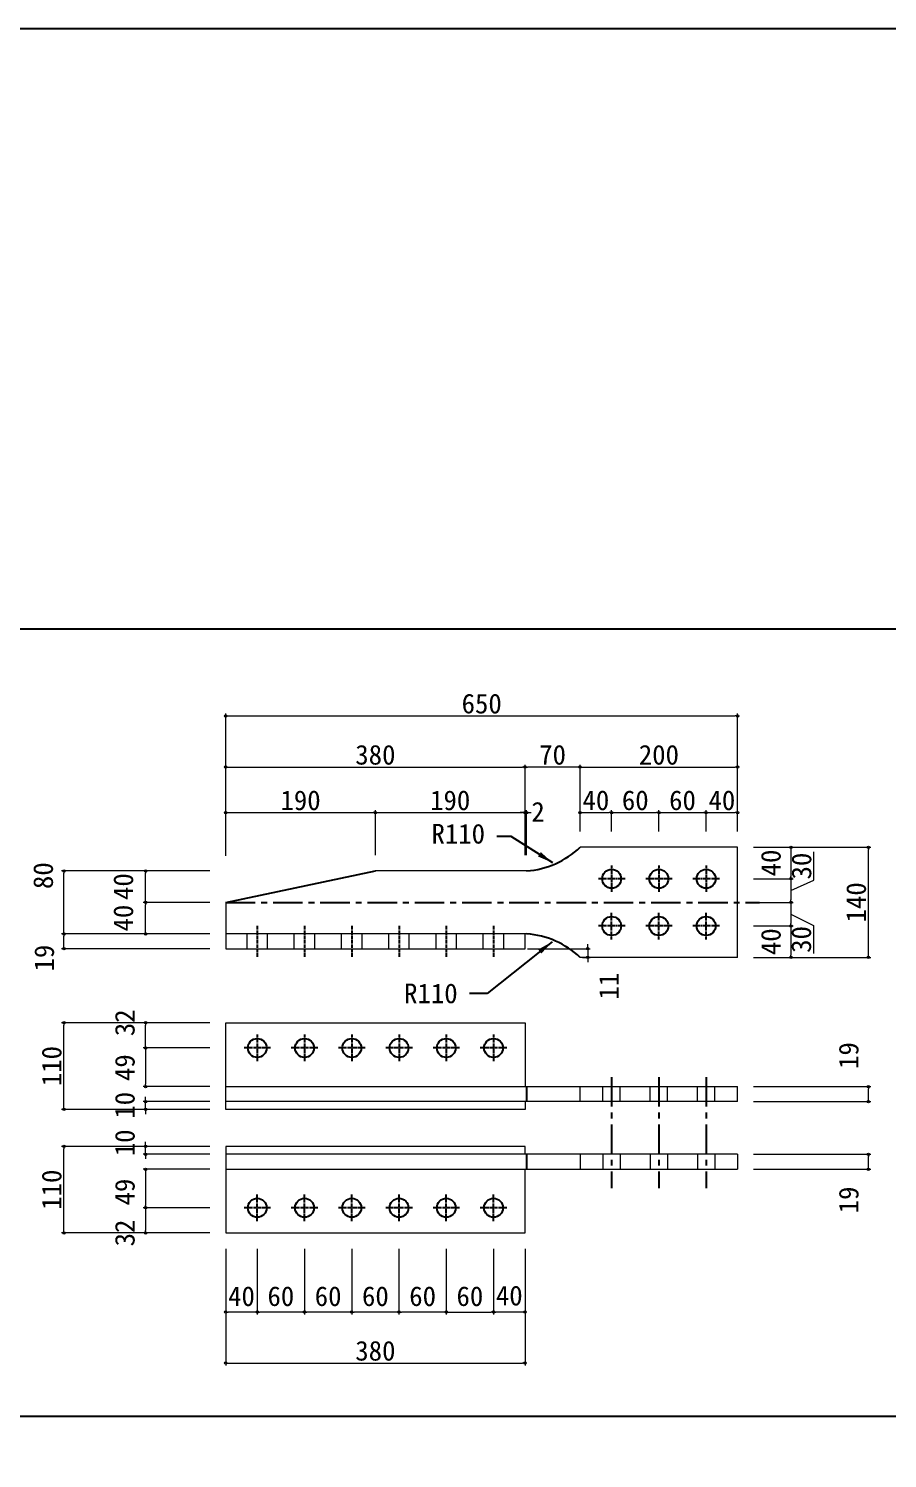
# Model space of a CAD drawing. Header units: millimetres. Extents: x 1755271 to 1764314, y -179109 to -173084.
# Drawn here: x 1759242 to 1760332, y -174976 to -173159 of the extents above; entities that cross this region are included whole.
import ezdxf

# ---------------------------------------------------------------- set-up
doc = ezdxf.new("R2010")
doc.units = ezdxf.units.MM
doc.header["$LTSCALE"] = 3
doc.linetypes.add('CENTER', pattern=[2, 1.25, -0.25, 0.25, -0.25])
doc.layers.get('DEFPOINTS').update_dxf_attribs({"color": 250})
doc.layers.add('01', color=7, linetype='Continuous')
doc.styles.get("Standard").update_dxf_attribs({"font": 'msgothic.ttc'})
doc.dimstyles.new('コピー ～ 一般寸法-小さめ', dxfattribs={"dimtxt": 25, "dimasz": 3, "dimexe": 3, "dimexo": 3, "dimgap": 3, "dimtad": 1, "dimtxsty": 'Standard', "dimblk": 'ORIGIN', "dimcen": 0, "dimclrd": 256, "dimclre": 256, "dimclrt": 256, "dimadec": 0, "dimazin": 0, "dimtfac": 1, "dimtmove": 1, "dimatfit": 2, "dimfxl": 1, "dimtolj": 2, "dimlwd": 5, "dimlwe": 5, "dimarcsym": 0})
doc.dimstyles.new('コピー(2) - Standard', dxfattribs={"dimtxt": 25, "dimasz": 20, "dimexe": 0.18, "dimexo": 0.0625, "dimgap": 15, "dimtad": 1, "dimdec": 0, "dimzin": 0, "dimdsep": 46, "dimtxsty": 'Standard', "dimblk": 'DOTSMALL', "dimcen": 0.09, "dimadec": 0, "dimazin": 0, "dimtfac": 1, "dimtdec": 0, "dimtofl": 0, "dimtmove": 0, "dimatfit": 3, "dimfxl": 1, "dimtolj": 1, "dimtzin": 0, "dimarcsym": 0})
doc.dimstyles.new('一般寸法-小さめ', dxfattribs={"dimtxt": 25, "dimasz": 3, "dimexe": 3, "dimexo": 3, "dimgap": 3, "dimtad": 1, "dimtxsty": 'Standard', "dimblk": 'ORIGIN', "dimcen": 0, "dimclrd": 256, "dimclre": 256, "dimclrt": 256, "dimadec": 0, "dimazin": 0, "dimtfac": 1, "dimtmove": 2, "dimatfit": 2, "dimfxl": 1, "dimtolj": 2, "dimlwd": 5, "dimlwe": 5, "dimarcsym": 0})

# ---------------------------------------------------------------- blocks, each defined once
blk = doc.blocks.new('_Origin')
at = {"color": 0, "linetype": 'ByBlock', "lineweight": -2}
blk.add_line((0, 0), (-1, 0), dxfattribs=at)
blk.add_circle((0, 0), 0.5, dxfattribs=at)
blk = doc.blocks.new('*D86')
at = {"layer": '01', "lineweight": 5}
for p, q in [((1759491.9, -174209.2), (1759491.9, -174094.4)), ((1759494.9, -174097.4), (1759868.9, -174097.4)), ((1759871.9, -174209.2), (1759871.9, -174094.4))]:
    blk.add_line(p, q, dxfattribs=at)
at = {"layer": 'DEFPOINTS', "color": 0}
for p in [(1759871.9, -174097.4), (1759491.9, -174229.2), (1759871.9, -174229.2)]:
    blk.add_point(p, dxfattribs=at)
at = {"layer": '01', "lineweight": 5, "xscale": 3, "yscale": 3, "zscale": 3, "rotation": 180}
blk.add_blockref('_Origin', (1759491.9, -174097.4), dxfattribs=at)
at = {"layer": '01', "lineweight": 5, "xscale": 3, "yscale": 3, "zscale": 3}
blk.add_blockref('_Origin', (1759871.9, -174097.4), dxfattribs=at)
at = {"layer": '01', "insert": (1759681.9, -174081.9), "char_height": 25, "attachment_point": 5}
blk.add_mtext('\\A2;380', dxfattribs=at)
blk = doc.blocks.new('*D87')
at = {"layer": '01', "lineweight": 5}
for p, q in [((1759771.9, -174709.2), (1759771.9, -174792.7)), ((1759831.9, -174709.2), (1759831.9, -174792.7)), ((1759774.9, -174789.7), (1759828.9, -174789.7))]:
    blk.add_line(p, q, dxfattribs=at)
at = {"layer": 'DEFPOINTS', "color": 0}
for p in [(1759771.9, -174689.2), (1759831.9, -174689.2), (1759831.9, -174789.7)]:
    blk.add_point(p, dxfattribs=at)
at = {"layer": '01', "lineweight": 5, "xscale": 3, "yscale": 3, "zscale": 3, "rotation": 180}
blk.add_blockref('_Origin', (1759771.9, -174789.7), dxfattribs=at)
at = {"layer": '01', "lineweight": 5, "xscale": 3, "yscale": 3, "zscale": 3}
blk.add_blockref('_Origin', (1759831.9, -174789.7), dxfattribs=at)
at = {"layer": '01', "insert": (1759801.9, -174769.7), "char_height": 25, "attachment_point": 5}
blk.add_mtext('\\A2;60', dxfattribs=at)
blk = doc.blocks.new('*D88')
at = {"layer": '01', "lineweight": 5}
for p, q in [((1759871.9, -174209.2), (1759871.9, -174094.4)), ((1759938.9, -174097.4), (1759874.9, -174097.4)), ((1759941.9, -174177.7), (1759941.9, -174094.4))]:
    blk.add_line(p, q, dxfattribs=at)
at = {"layer": 'DEFPOINTS', "color": 0}
for p in [(1759871.9, -174097.4), (1759941.9, -174197.7), (1759871.9, -174229.2)]:
    blk.add_point(p, dxfattribs=at)
at = {"layer": '01', "lineweight": 5, "xscale": 3, "yscale": 3, "zscale": 3, "rotation": 180}
blk.add_blockref('_Origin', (1759871.9, -174097.4), dxfattribs=at)
at = {"layer": '01', "lineweight": 5, "xscale": 3, "yscale": 3, "zscale": 3}
blk.add_blockref('_Origin', (1759941.9, -174097.4), dxfattribs=at)
at = {"layer": '01', "insert": (1759906.9, -174081.9), "char_height": 25, "attachment_point": 5}
blk.add_mtext('\\A2;70', dxfattribs=at)
blk = doc.blocks.new('*D147')
at = {"layer": '01', "lineweight": 5}
for p, q in [((1760161.9, -174503.2), (1760311, -174503.2)), ((1760308, -174519.2), (1760308, -174506.2)), ((1760161.9, -174522.2), (1760311, -174522.2))]:
    blk.add_line(p, q, dxfattribs=at)
at = {"layer": 'DEFPOINTS', "color": 0}
for p in [(1760141.9, -174503.2), (1760308, -174503.2), (1760141.9, -174522.2)]:
    blk.add_point(p, dxfattribs=at)
at = {"layer": '01', "lineweight": 5, "xscale": 3, "yscale": 3, "zscale": 3}
for p, rotation in [((1760308, -174503.2), 90), ((1760308, -174522.2), 270)]:
    blk.add_blockref('_Origin', p, dxfattribs=dict(at, rotation=rotation))
at = {"layer": '01', "insert": (1760283, -174463.8), "char_height": 25, "attachment_point": 5, "rotation": 90}
blk.add_mtext('\\A2;19', dxfattribs=at)
blk = doc.blocks.new('*D89')
at = {"layer": '01', "lineweight": 5}
for p, q in [((1759531.9, -174709.2), (1759531.9, -174792.7)), ((1759591.9, -174709.2), (1759591.9, -174792.7)), ((1759588.9, -174789.7), (1759534.9, -174789.7))]:
    blk.add_line(p, q, dxfattribs=at)
at = {"layer": 'DEFPOINTS', "color": 0}
for p in [(1759531.9, -174689.2), (1759591.9, -174689.2), (1759531.9, -174789.7)]:
    blk.add_point(p, dxfattribs=at)
at = {"layer": '01', "lineweight": 5, "xscale": 3, "yscale": 3, "zscale": 3, "rotation": 180}
blk.add_blockref('_Origin', (1759531.9, -174789.7), dxfattribs=at)
at = {"layer": '01', "lineweight": 5, "xscale": 3, "yscale": 3, "zscale": 3}
blk.add_blockref('_Origin', (1759591.9, -174789.7), dxfattribs=at)
at = {"layer": '01', "insert": (1759561.9, -174769.7), "char_height": 25, "attachment_point": 5}
blk.add_mtext('\\A2;60', dxfattribs=at)
blk = doc.blocks.new('*D148')
at = {"layer": '01', "lineweight": 5}
for p, q in [((1759491.9, -174709.2), (1759491.9, -174857.5)), ((1759871.9, -174709.2), (1759871.9, -174857.5)), ((1759494.9, -174854.5), (1759868.9, -174854.5))]:
    blk.add_line(p, q, dxfattribs=at)
at = {"layer": 'DEFPOINTS', "color": 0}
for p in [(1759491.9, -174689.2), (1759871.9, -174689.2), (1759871.9, -174854.5)]:
    blk.add_point(p, dxfattribs=at)
at = {"layer": '01', "lineweight": 5, "xscale": 3, "yscale": 3, "zscale": 3, "rotation": 180}
blk.add_blockref('_Origin', (1759491.9, -174854.5), dxfattribs=at)
at = {"layer": '01', "lineweight": 5, "xscale": 3, "yscale": 3, "zscale": 3}
blk.add_blockref('_Origin', (1759871.9, -174854.5), dxfattribs=at)
at = {"layer": '01', "insert": (1759681.9, -174839), "char_height": 25, "attachment_point": 5}
blk.add_mtext('\\A2;380', dxfattribs=at)
blk = doc.blocks.new('*D90')
at = {"layer": '01', "lineweight": 5}
for p, q in [((1759711.9, -174709.2), (1759711.9, -174792.7)), ((1759771.9, -174709.2), (1759771.9, -174792.7)), ((1759768.9, -174789.7), (1759714.9, -174789.7))]:
    blk.add_line(p, q, dxfattribs=at)
at = {"layer": 'DEFPOINTS', "color": 0}
for p in [(1759711.9, -174689.2), (1759771.9, -174689.2), (1759711.9, -174789.7)]:
    blk.add_point(p, dxfattribs=at)
at = {"layer": '01', "lineweight": 5, "xscale": 3, "yscale": 3, "zscale": 3, "rotation": 180}
blk.add_blockref('_Origin', (1759711.9, -174789.7), dxfattribs=at)
at = {"layer": '01', "lineweight": 5, "xscale": 3, "yscale": 3, "zscale": 3}
blk.add_blockref('_Origin', (1759771.9, -174789.7), dxfattribs=at)
at = {"layer": '01', "insert": (1759741.9, -174769.7), "char_height": 25, "attachment_point": 5}
blk.add_mtext('\\A2;60', dxfattribs=at)
blk = doc.blocks.new('*D91')
at = {"layer": '01', "lineweight": 5}
for p, q in [((1759651.9, -174709.2), (1759651.9, -174792.7)), ((1759711.9, -174709.2), (1759711.9, -174792.7)), ((1759708.9, -174789.7), (1759654.9, -174789.7))]:
    blk.add_line(p, q, dxfattribs=at)
at = {"layer": 'DEFPOINTS', "color": 0}
for p in [(1759651.9, -174689.2), (1759711.9, -174689.2), (1759651.9, -174789.7)]:
    blk.add_point(p, dxfattribs=at)
at = {"layer": '01', "lineweight": 5, "xscale": 3, "yscale": 3, "zscale": 3, "rotation": 180}
blk.add_blockref('_Origin', (1759651.9, -174789.7), dxfattribs=at)
at = {"layer": '01', "lineweight": 5, "xscale": 3, "yscale": 3, "zscale": 3}
blk.add_blockref('_Origin', (1759711.9, -174789.7), dxfattribs=at)
at = {"layer": '01', "insert": (1759681.9, -174769.7), "char_height": 25, "attachment_point": 5}
blk.add_mtext('\\A2;60', dxfattribs=at)
blk = doc.blocks.new('*D149')
at = {"layer": '01', "lineweight": 5}
for p, q in [((1759471.9, -174422.2), (1759283.5, -174422.2)), ((1759286.5, -174529.2), (1759286.5, -174425.2)), ((1759471.9, -174532.2), (1759283.5, -174532.2))]:
    blk.add_line(p, q, dxfattribs=at)
at = {"layer": 'DEFPOINTS', "color": 0}
for p in [(1759286.5, -174422.2), (1759491.9, -174422.2), (1759491.9, -174532.2)]:
    blk.add_point(p, dxfattribs=at)
at = {"layer": '01', "lineweight": 5, "xscale": 3, "yscale": 3, "zscale": 3}
for p, rotation in [((1759286.5, -174422.2), 90), ((1759286.5, -174532.2), 270)]:
    blk.add_blockref('_Origin', p, dxfattribs=dict(at, rotation=rotation))
at = {"layer": '01', "insert": (1759271, -174477.2), "char_height": 25, "attachment_point": 5, "rotation": 90}
blk.add_mtext('\\A2;110', dxfattribs=at)
blk = doc.blocks.new('*D92')
at = {"layer": '01', "lineweight": 5}
for p, q in [((1760161.9, -174589.2), (1760311, -174589.2)), ((1760308, -174605.2), (1760308, -174592.2)), ((1760161.9, -174608.2), (1760311, -174608.2))]:
    blk.add_line(p, q, dxfattribs=at)
at = {"layer": 'DEFPOINTS', "color": 0}
for p in [(1760141.9, -174589.2), (1760308, -174589.2), (1760141.9, -174608.2)]:
    blk.add_point(p, dxfattribs=at)
at = {"layer": '01', "lineweight": 5, "xscale": 3, "yscale": 3, "zscale": 3}
for p, rotation in [((1760308, -174589.2), 90), ((1760308, -174608.2), 270)]:
    blk.add_blockref('_Origin', p, dxfattribs=dict(at, rotation=rotation))
at = {"layer": '01', "insert": (1760283, -174647.2), "char_height": 25, "attachment_point": 5, "rotation": 90}
blk.add_mtext('\\A2;19', dxfattribs=at)
blk = doc.blocks.new('*D93')
at = {"layer": '01', "lineweight": 5}
for p, q in [((1760161.9, -174199.2), (1760311, -174199.2)), ((1760308, -174336.2), (1760308, -174202.2)), ((1760161.9, -174339.2), (1760311, -174339.2))]:
    blk.add_line(p, q, dxfattribs=at)
at = {"layer": 'DEFPOINTS', "color": 0}
for p in [(1760141.9, -174199.2), (1760308, -174199.2), (1760141.9, -174339.2)]:
    blk.add_point(p, dxfattribs=at)
at = {"layer": '01', "lineweight": 5, "xscale": 3, "yscale": 3, "zscale": 3}
for p, rotation in [((1760308, -174199.2), 90), ((1760308, -174339.2), 270)]:
    blk.add_blockref('_Origin', p, dxfattribs=dict(at, rotation=rotation))
at = {"layer": '01', "insert": (1760292.5, -174269.2), "char_height": 25, "attachment_point": 5, "rotation": 90}
blk.add_mtext('\\A2;140', dxfattribs=at)
blk = doc.blocks.new('*D94')
at = {"layer": '01', "lineweight": 5}
for p, q in [((1759471.9, -174522.2), (1759387.1, -174522.2)), ((1759390.1, -174519.2), (1759390.1, -174516.2)), ((1759390.1, -174532.2), (1759390.1, -174522.2)), ((1759471.9, -174532.2), (1759387.1, -174532.2)), ((1759390.1, -174535.2), (1759390.1, -174538.2))]:
    blk.add_line(p, q, dxfattribs=at)
at = {"layer": 'DEFPOINTS', "color": 0}
for p in [(1759390.1, -174522.2), (1759491.9, -174522.2), (1759491.9, -174532.2)]:
    blk.add_point(p, dxfattribs=at)
at = {"layer": '01', "lineweight": 5, "xscale": 3, "yscale": 3, "zscale": 3}
for p, rotation in [((1759390.1, -174522.2), 270), ((1759390.1, -174532.2), 90)]:
    blk.add_blockref('_Origin', p, dxfattribs=dict(at, rotation=rotation))
at = {"layer": '01', "insert": (1759363.9, -174527), "char_height": 25, "attachment_point": 5, "rotation": 90}
blk.add_mtext('\\A2;10', dxfattribs=at)
blk = doc.blocks.new('*D95')
at = {"layer": '01', "lineweight": 5}
for p, q in [((1759471.9, -174229.2), (1759283.5, -174229.2)), ((1759286.5, -174306.2), (1759286.5, -174232.2)), ((1759471.9, -174309.2), (1759283.5, -174309.2))]:
    blk.add_line(p, q, dxfattribs=at)
at = {"layer": 'DEFPOINTS', "color": 0}
for p in [(1759286.5, -174229.2), (1759491.9, -174229.2), (1759491.9, -174309.2)]:
    blk.add_point(p, dxfattribs=at)
at = {"layer": '01', "lineweight": 5, "xscale": 3, "yscale": 3, "zscale": 3}
for p, rotation in [((1759286.5, -174229.2), 90), ((1759286.5, -174309.2), 270)]:
    blk.add_blockref('_Origin', p, dxfattribs=dict(at, rotation=rotation))
at = {"layer": '01', "insert": (1759260.2, -174235.3), "char_height": 25, "attachment_point": 5, "rotation": 90}
blk.add_mtext('\\A2;80', dxfattribs=at)
blk = doc.blocks.new('*D96')
at = {"layer": '01', "lineweight": 5}
for p, q in [((1759471.9, -174422.2), (1759387.1, -174422.2)), ((1759390.1, -174451.2), (1759390.1, -174425.2)), ((1759471.9, -174454.2), (1759387.1, -174454.2))]:
    blk.add_line(p, q, dxfattribs=at)
at = {"layer": 'DEFPOINTS', "color": 0}
for p in [(1759390.1, -174422.2), (1759491.9, -174422.2), (1759491.9, -174454.2)]:
    blk.add_point(p, dxfattribs=at)
at = {"layer": '01', "lineweight": 5, "xscale": 3, "yscale": 3, "zscale": 3}
for p, rotation in [((1759390.1, -174422.2), 90), ((1759390.1, -174454.2), 270)]:
    blk.add_blockref('_Origin', p, dxfattribs=dict(at, rotation=rotation))
at = {"layer": '01', "insert": (1759363.9, -174422.2), "char_height": 25, "attachment_point": 5, "rotation": 90}
blk.add_mtext('\\A2;32', dxfattribs=at)
blk = doc.blocks.new('*D150')
at = {"layer": '01', "lineweight": 5}
for p, q in [((1759471.9, -174309.2), (1759283.5, -174309.2)), ((1759286.5, -174325.2), (1759286.5, -174312.2)), ((1759471.9, -174328.2), (1759283.5, -174328.2))]:
    blk.add_line(p, q, dxfattribs=at)
at = {"layer": 'DEFPOINTS', "color": 0}
for p in [(1759286.5, -174309.2), (1759491.9, -174309.2), (1759491.9, -174328.2)]:
    blk.add_point(p, dxfattribs=at)
at = {"layer": '01', "lineweight": 5, "xscale": 3, "yscale": 3, "zscale": 3}
for p, rotation in [((1759286.5, -174309.2), 90), ((1759286.5, -174328.2), 270)]:
    blk.add_blockref('_Origin', p, dxfattribs=dict(at, rotation=rotation))
at = {"layer": '01', "insert": (1759261.5, -174340), "char_height": 25, "attachment_point": 5, "rotation": 90}
blk.add_mtext('\\A2;19', dxfattribs=at)
blk = doc.blocks.new('*D151')
at = {"layer": '01', "lineweight": 5}
for p, q in [((1759941.9, -174177.7), (1759941.9, -174094.4)), ((1759944.9, -174097.4), (1760138.9, -174097.4)), ((1760141.9, -174179.2), (1760141.9, -174094.4))]:
    blk.add_line(p, q, dxfattribs=at)
at = {"layer": 'DEFPOINTS', "color": 0}
for p in [(1760141.9, -174097.4), (1759941.9, -174197.7), (1760141.9, -174199.2)]:
    blk.add_point(p, dxfattribs=at)
at = {"layer": '01', "lineweight": 5, "xscale": 3, "yscale": 3, "zscale": 3, "rotation": 180}
blk.add_blockref('_Origin', (1759941.9, -174097.4), dxfattribs=at)
at = {"layer": '01', "lineweight": 5, "xscale": 3, "yscale": 3, "zscale": 3}
blk.add_blockref('_Origin', (1760141.9, -174097.4), dxfattribs=at)
at = {"layer": '01', "insert": (1760041.9, -174081.9), "char_height": 25, "attachment_point": 5}
blk.add_mtext('\\A2;200', dxfattribs=at)
blk = doc.blocks.new('*D97')
at = {"layer": '01', "lineweight": 5}
for p, q in [((1760161.9, -174199.2), (1760212.6, -174199.2)), ((1760209.6, -174202.2), (1760209.6, -174236.2)), ((1760161.9, -174239.2), (1760212.6, -174239.2))]:
    blk.add_line(p, q, dxfattribs=at)
at = {"layer": 'DEFPOINTS', "color": 0}
for p in [(1760141.9, -174199.2), (1760141.9, -174239.2), (1760209.6, -174239.2)]:
    blk.add_point(p, dxfattribs=at)
at = {"layer": '01', "lineweight": 5, "xscale": 3, "yscale": 3, "zscale": 3}
for p, rotation in [((1760209.6, -174199.2), 90), ((1760209.6, -174239.2), 270)]:
    blk.add_blockref('_Origin', p, dxfattribs=dict(at, rotation=rotation))
at = {"layer": '01', "insert": (1760184.2, -174219.2), "char_height": 25, "attachment_point": 5, "rotation": 90}
blk.add_mtext('\\A2;40', dxfattribs=at)
blk = doc.blocks.new('*D98')
at = {"layer": '01', "lineweight": 5}
for p, q in [((1760161.9, -174299.2), (1760212.6, -174299.2)), ((1760209.6, -174302.2), (1760209.6, -174336.2)), ((1760161.9, -174339.2), (1760212.6, -174339.2))]:
    blk.add_line(p, q, dxfattribs=at)
at = {"layer": 'DEFPOINTS', "color": 0}
for p in [(1760141.9, -174299.2), (1760141.9, -174339.2), (1760209.6, -174339.2)]:
    blk.add_point(p, dxfattribs=at)
at = {"layer": '01', "lineweight": 5, "xscale": 3, "yscale": 3, "zscale": 3}
for p, rotation in [((1760209.6, -174299.2), 90), ((1760209.6, -174339.2), 270)]:
    blk.add_blockref('_Origin', p, dxfattribs=dict(at, rotation=rotation))
at = {"layer": '01', "insert": (1760184.2, -174319.2), "char_height": 25, "attachment_point": 5, "rotation": 90}
blk.add_mtext('\\A2;40', dxfattribs=at)
blk = doc.blocks.new('*D152')
at = {"layer": '01', "lineweight": 5}
for p, q in [((1759471.9, -174579.2), (1759283.5, -174579.2)), ((1759286.5, -174686.2), (1759286.5, -174582.2)), ((1759471.9, -174689.2), (1759283.5, -174689.2))]:
    blk.add_line(p, q, dxfattribs=at)
at = {"layer": 'DEFPOINTS', "color": 0}
for p in [(1759286.5, -174579.2), (1759491.9, -174579.2), (1759491.9, -174689.2)]:
    blk.add_point(p, dxfattribs=at)
at = {"layer": '01', "lineweight": 5, "xscale": 3, "yscale": 3, "zscale": 3}
for p, rotation in [((1759286.5, -174579.2), 90), ((1759286.5, -174689.2), 270)]:
    blk.add_blockref('_Origin', p, dxfattribs=dict(at, rotation=rotation))
at = {"layer": '01', "insert": (1759271, -174634.2), "char_height": 25, "attachment_point": 5, "rotation": 90}
blk.add_mtext('\\A2;110', dxfattribs=at)
blk = doc.blocks.new('*D99')
at = {"layer": '01', "lineweight": 5}
for p, q in [((1759471.9, -174579.2), (1759387.1, -174579.2)), ((1759390.1, -174576.2), (1759390.1, -174573.2)), ((1759390.1, -174589.2), (1759390.1, -174579.2)), ((1759471.9, -174589.2), (1759387.1, -174589.2)), ((1759390.1, -174592.2), (1759390.1, -174595.2))]:
    blk.add_line(p, q, dxfattribs=at)
at = {"layer": 'DEFPOINTS', "color": 0}
for p in [(1759390.1, -174579.2), (1759491.9, -174579.2), (1759491.9, -174589.2)]:
    blk.add_point(p, dxfattribs=at)
at = {"layer": '01', "lineweight": 5, "xscale": 3, "yscale": 3, "zscale": 3}
for p, rotation in [((1759390.1, -174579.2), 270), ((1759390.1, -174589.2), 90)]:
    blk.add_blockref('_Origin', p, dxfattribs=dict(at, rotation=rotation))
at = {"layer": '01', "insert": (1759363.9, -174574.7), "char_height": 25, "attachment_point": 5, "rotation": 90}
blk.add_mtext('\\A2;10', dxfattribs=at)
blk = doc.blocks.new('*D100')
at = {"layer": '01', "lineweight": 5}
for p, q in [((1759471.9, -174657.2), (1759387.1, -174657.2)), ((1759390.1, -174660.2), (1759390.1, -174686.2)), ((1759471.9, -174689.2), (1759387.1, -174689.2))]:
    blk.add_line(p, q, dxfattribs=at)
at = {"layer": 'DEFPOINTS', "color": 0}
for p in [(1759491.9, -174657.2), (1759390.1, -174689.2), (1759491.9, -174689.2)]:
    blk.add_point(p, dxfattribs=at)
at = {"layer": '01', "lineweight": 5, "xscale": 3, "yscale": 3, "zscale": 3}
for p, rotation in [((1759390.1, -174657.2), 90), ((1759390.1, -174689.2), 270)]:
    blk.add_blockref('_Origin', p, dxfattribs=dict(at, rotation=rotation))
at = {"layer": '01', "insert": (1759363.9, -174689.2), "char_height": 25, "attachment_point": 5, "rotation": 90}
blk.add_mtext('\\A2;32', dxfattribs=at)
blk = doc.blocks.new('*D101')
at = {"layer": '01', "lineweight": 5}
for p, q in [((1759591.9, -174709.2), (1759591.9, -174792.7)), ((1759651.9, -174709.2), (1759651.9, -174792.7)), ((1759648.9, -174789.7), (1759594.9, -174789.7))]:
    blk.add_line(p, q, dxfattribs=at)
at = {"layer": 'DEFPOINTS', "color": 0}
for p in [(1759591.9, -174689.2), (1759651.9, -174689.2), (1759591.9, -174789.7)]:
    blk.add_point(p, dxfattribs=at)
at = {"layer": '01', "lineweight": 5, "xscale": 3, "yscale": 3, "zscale": 3, "rotation": 180}
blk.add_blockref('_Origin', (1759591.9, -174789.7), dxfattribs=at)
at = {"layer": '01', "lineweight": 5, "xscale": 3, "yscale": 3, "zscale": 3}
blk.add_blockref('_Origin', (1759651.9, -174789.7), dxfattribs=at)
at = {"layer": '01', "insert": (1759621.9, -174769.7), "char_height": 25, "attachment_point": 5}
blk.add_mtext('\\A2;60', dxfattribs=at)
blk = doc.blocks.new('*D102')
at = {"layer": '01', "lineweight": 5}
for p, q in [((1759491.9, -174709.2), (1759491.9, -174792.7)), ((1759531.9, -174709.2), (1759531.9, -174792.7)), ((1759528.9, -174789.7), (1759494.9, -174789.7))]:
    blk.add_line(p, q, dxfattribs=at)
at = {"layer": 'DEFPOINTS', "color": 0}
for p in [(1759491.9, -174689.2), (1759531.9, -174689.2), (1759491.9, -174789.7)]:
    blk.add_point(p, dxfattribs=at)
at = {"layer": '01', "lineweight": 5, "xscale": 3, "yscale": 3, "zscale": 3, "rotation": 180}
blk.add_blockref('_Origin', (1759491.9, -174789.7), dxfattribs=at)
at = {"layer": '01', "lineweight": 5, "xscale": 3, "yscale": 3, "zscale": 3}
blk.add_blockref('_Origin', (1759531.9, -174789.7), dxfattribs=at)
at = {"layer": '01', "insert": (1759511.9, -174769.7), "char_height": 25, "attachment_point": 5}
blk.add_mtext('\\A2;40', dxfattribs=at)
blk = doc.blocks.new('*D103')
at = {"layer": '01', "lineweight": 5}
for p, q in [((1759831.9, -174709.2), (1759831.9, -174792.7)), ((1759871.9, -174709.2), (1759871.9, -174792.7)), ((1759868.9, -174789.7), (1759834.9, -174789.7))]:
    blk.add_line(p, q, dxfattribs=at)
at = {"layer": 'DEFPOINTS', "color": 0}
for p in [(1759831.9, -174689.2), (1759871.9, -174689.2), (1759831.9, -174789.7)]:
    blk.add_point(p, dxfattribs=at)
at = {"layer": '01', "lineweight": 5, "xscale": 3, "yscale": 3, "zscale": 3, "rotation": 180}
blk.add_blockref('_Origin', (1759831.9, -174789.7), dxfattribs=at)
at = {"layer": '01', "lineweight": 5, "xscale": 3, "yscale": 3, "zscale": 3}
blk.add_blockref('_Origin', (1759871.9, -174789.7), dxfattribs=at)
at = {"layer": '01', "insert": (1759851.9, -174768.9), "char_height": 25, "attachment_point": 5}
blk.add_mtext('\\A2;40', dxfattribs=at)
blk = doc.blocks.new('*D104')
at = {"layer": '01', "lineweight": 5}
for p, q in [((1759471.9, -174269.2), (1759387.1, -174269.2)), ((1759390.1, -174306.2), (1759390.1, -174272.2)), ((1759471.9, -174309.2), (1759387.1, -174309.2))]:
    blk.add_line(p, q, dxfattribs=at)
at = {"layer": 'DEFPOINTS', "color": 0}
for p in [(1759390.1, -174269.2), (1759491.9, -174269.2), (1759491.9, -174309.2)]:
    blk.add_point(p, dxfattribs=at)
at = {"layer": '01', "lineweight": 5, "xscale": 3, "yscale": 3, "zscale": 3}
for p, rotation in [((1759390.1, -174269.2), 90), ((1759390.1, -174309.2), 270)]:
    blk.add_blockref('_Origin', p, dxfattribs=dict(at, rotation=rotation))
at = {"layer": '01', "insert": (1759362, -174289.2), "char_height": 25, "attachment_point": 5, "rotation": 90}
blk.add_mtext('\\A2;40', dxfattribs=at)
blk = doc.blocks.new('*D105')
at = {"layer": '01', "lineweight": 5}
for p, q in [((1759471.9, -174229.2), (1759387.1, -174229.2)), ((1759390.1, -174266.2), (1759390.1, -174232.2)), ((1759471.9, -174269.2), (1759387.1, -174269.2))]:
    blk.add_line(p, q, dxfattribs=at)
at = {"layer": 'DEFPOINTS', "color": 0}
for p in [(1759390.1, -174229.2), (1759491.9, -174229.2), (1759491.9, -174269.2)]:
    blk.add_point(p, dxfattribs=at)
at = {"layer": '01', "lineweight": 5, "xscale": 3, "yscale": 3, "zscale": 3}
for p, rotation in [((1759390.1, -174229.2), 90), ((1759390.1, -174269.2), 270)]:
    blk.add_blockref('_Origin', p, dxfattribs=dict(at, rotation=rotation))
at = {"layer": '01', "insert": (1759362, -174249.2), "char_height": 25, "attachment_point": 5, "rotation": 90}
blk.add_mtext('\\A2;40', dxfattribs=at)
blk = doc.blocks.new('*D153')
at = {"layer": '01', "lineweight": 5}
for p, q in [((1759951.5, -174325.2), (1759951.5, -174322.2)), ((1759874.9, -174328.2), (1759954.5, -174328.2)), ((1759944.9, -174339.2), (1759954.5, -174339.2)), ((1759951.5, -174328.2), (1759951.5, -174339.2)), ((1759951.5, -174342.2), (1759951.5, -174345.2))]:
    blk.add_line(p, q, dxfattribs=at)
at = {"layer": 'DEFPOINTS', "color": 0}
for p in [(1759871.9, -174328.2), (1759941.9, -174339.2), (1759951.5, -174339.2)]:
    blk.add_point(p, dxfattribs=at)
at = {"layer": '01', "lineweight": 5, "xscale": 3, "yscale": 3, "zscale": 3}
for p, rotation in [((1759951.5, -174328.2), 270), ((1759951.5, -174339.2), 90)]:
    blk.add_blockref('_Origin', p, dxfattribs=dict(at, rotation=rotation))
at = {"layer": '01', "insert": (1759978.3, -174375.7), "char_height": 25, "attachment_point": 5, "rotation": 90}
blk.add_mtext('\\A2;11', dxfattribs=at)
blk = doc.blocks.new('*D106')
at = {"layer": '01', "lineweight": 5}
for p, q in [((1759471.9, -174608.2), (1759387.1, -174608.2)), ((1759390.1, -174611.2), (1759390.1, -174654.2)), ((1759471.9, -174657.2), (1759387.1, -174657.2))]:
    blk.add_line(p, q, dxfattribs=at)
at = {"layer": 'DEFPOINTS', "color": 0}
for p in [(1759491.9, -174608.2), (1759390.1, -174657.2), (1759491.9, -174657.2)]:
    blk.add_point(p, dxfattribs=at)
at = {"layer": '01', "lineweight": 5, "xscale": 3, "yscale": 3, "zscale": 3}
for p, rotation in [((1759390.1, -174608.2), 90), ((1759390.1, -174657.2), 270)]:
    blk.add_blockref('_Origin', p, dxfattribs=dict(at, rotation=rotation))
at = {"layer": '01', "insert": (1759363.9, -174637.2), "char_height": 25, "attachment_point": 5, "rotation": 90}
blk.add_mtext('\\A2;49', dxfattribs=at)
blk = doc.blocks.new('*D107')
at = {"layer": '01', "lineweight": 5}
for p, q in [((1759471.9, -174454.2), (1759387.1, -174454.2)), ((1759390.1, -174457.2), (1759390.1, -174500.2)), ((1759471.9, -174503.2), (1759387.1, -174503.2))]:
    blk.add_line(p, q, dxfattribs=at)
at = {"layer": 'DEFPOINTS', "color": 0}
for p in [(1759491.9, -174454.2), (1759390.1, -174503.2), (1759491.9, -174503.2)]:
    blk.add_point(p, dxfattribs=at)
at = {"layer": '01', "lineweight": 5, "xscale": 3, "yscale": 3, "zscale": 3}
for p, rotation in [((1759390.1, -174454.2), 90), ((1759390.1, -174503.2), 270)]:
    blk.add_blockref('_Origin', p, dxfattribs=dict(at, rotation=rotation))
at = {"layer": '01', "insert": (1759363.9, -174479.2), "char_height": 25, "attachment_point": 5, "rotation": 90}
blk.add_mtext('\\A2;49', dxfattribs=at)
blk = doc.blocks.new('*D108')
at = {"layer": '01', "lineweight": 5}
for p, q in [((1759491.9, -174210), (1759491.9, -174029.4)), ((1759494.9, -174032.4), (1760138.9, -174032.4)), ((1760141.9, -174177.7), (1760141.9, -174029.4))]:
    blk.add_line(p, q, dxfattribs=at)
at = {"layer": 'DEFPOINTS', "color": 0}
for p in [(1760141.9, -174032.4), (1760141.9, -174197.7), (1759491.9, -174230)]:
    blk.add_point(p, dxfattribs=at)
at = {"layer": '01', "lineweight": 5, "xscale": 3, "yscale": 3, "zscale": 3, "rotation": 180}
blk.add_blockref('_Origin', (1759491.9, -174032.4), dxfattribs=at)
at = {"layer": '01', "lineweight": 5, "xscale": 3, "yscale": 3, "zscale": 3}
blk.add_blockref('_Origin', (1760141.9, -174032.4), dxfattribs=at)
at = {"layer": '01', "insert": (1759816.9, -174016.9), "char_height": 25, "attachment_point": 5}
blk.add_mtext('\\A2;650', dxfattribs=at)
blk = doc.blocks.new('_DotSmall')
at = {"color": 0, "linetype": 'ByBlock', "const_width": 0.5}
blk.add_lwpolyline([(-0.0625, 0, 1), (0.0625, 0, 1)], format="xyb", close=True, dxfattribs=at)
blk = doc.blocks.new('*D109')
at = {"layer": '01', "lineweight": 5}
for p, q in [((1759491.9, -174209.2), (1759491.9, -174152.2)), ((1759494.9, -174155.2), (1759678.9, -174155.2)), ((1759681.9, -174209.2), (1759681.9, -174152.2))]:
    blk.add_line(p, q, dxfattribs=at)
at = {"layer": 'DEFPOINTS', "color": 0}
for p in [(1759681.9, -174155.2), (1759491.9, -174229.2), (1759681.9, -174229.2)]:
    blk.add_point(p, dxfattribs=at)
at = {"layer": '01', "lineweight": 5, "xscale": 3, "yscale": 3, "zscale": 3, "rotation": 180}
blk.add_blockref('_Origin', (1759491.9, -174155.2), dxfattribs=at)
at = {"layer": '01', "lineweight": 5, "xscale": 3, "yscale": 3, "zscale": 3}
blk.add_blockref('_Origin', (1759681.9, -174155.2), dxfattribs=at)
at = {"layer": '01', "insert": (1759586.9, -174139.7), "char_height": 25, "attachment_point": 5}
blk.add_mtext('\\A2;190', dxfattribs=at)
blk = doc.blocks.new('*D110')
at = {"layer": '01', "lineweight": 5}
for p, q in [((1759681.9, -174209.2), (1759681.9, -174152.2)), ((1759684.9, -174155.2), (1759868.9, -174155.2)), ((1759871.9, -174209.2), (1759871.9, -174152.2))]:
    blk.add_line(p, q, dxfattribs=at)
at = {"layer": 'DEFPOINTS', "color": 0}
for p in [(1759871.9, -174155.2), (1759681.9, -174229.2), (1759871.9, -174229.2)]:
    blk.add_point(p, dxfattribs=at)
at = {"layer": '01', "lineweight": 5, "xscale": 3, "yscale": 3, "zscale": 3, "rotation": 180}
blk.add_blockref('_Origin', (1759681.9, -174155.2), dxfattribs=at)
at = {"layer": '01', "lineweight": 5, "xscale": 3, "yscale": 3, "zscale": 3}
blk.add_blockref('_Origin', (1759871.9, -174155.2), dxfattribs=at)
at = {"layer": '01', "insert": (1759776.9, -174139.7), "char_height": 25, "attachment_point": 5}
blk.add_mtext('\\A2;190', dxfattribs=at)
blk = doc.blocks.new('*D111')
at = {"layer": '01', "lineweight": 5}
for p, q in [((1759941.9, -174179.2), (1759941.9, -174152.2)), ((1759944.9, -174155.2), (1759978.9, -174155.2)), ((1759981.9, -174179.2), (1759981.9, -174152.2))]:
    blk.add_line(p, q, dxfattribs=at)
at = {"layer": 'DEFPOINTS', "color": 0}
for p in [(1759981.9, -174155.2), (1759941.9, -174199.2), (1759981.9, -174199.2)]:
    blk.add_point(p, dxfattribs=at)
at = {"layer": '01', "lineweight": 5, "xscale": 3, "yscale": 3, "zscale": 3, "rotation": 180}
blk.add_blockref('_Origin', (1759941.9, -174155.2), dxfattribs=at)
at = {"layer": '01', "lineweight": 5, "xscale": 3, "yscale": 3, "zscale": 3}
blk.add_blockref('_Origin', (1759981.9, -174155.2), dxfattribs=at)
at = {"layer": '01', "insert": (1759961.9, -174139.7), "char_height": 25, "attachment_point": 5}
blk.add_mtext('\\A2;40', dxfattribs=at)
blk = doc.blocks.new('*D112')
at = {"layer": '01', "lineweight": 5}
for p, q in [((1760041.9, -174179.2), (1760041.9, -174152.2)), ((1760044.9, -174155.2), (1760098.9, -174155.2)), ((1760101.9, -174179.2), (1760101.9, -174152.2))]:
    blk.add_line(p, q, dxfattribs=at)
at = {"layer": 'DEFPOINTS', "color": 0}
for p in [(1760101.9, -174155.2), (1760041.9, -174199.2), (1760101.9, -174199.2)]:
    blk.add_point(p, dxfattribs=at)
at = {"layer": '01', "lineweight": 5, "xscale": 3, "yscale": 3, "zscale": 3, "rotation": 180}
blk.add_blockref('_Origin', (1760041.9, -174155.2), dxfattribs=at)
at = {"layer": '01', "lineweight": 5, "xscale": 3, "yscale": 3, "zscale": 3}
blk.add_blockref('_Origin', (1760101.9, -174155.2), dxfattribs=at)
at = {"layer": '01', "insert": (1760071.9, -174139.7), "char_height": 25, "attachment_point": 5}
blk.add_mtext('\\A2;60', dxfattribs=at)
blk = doc.blocks.new('*D113')
at = {"layer": '01', "lineweight": 5}
for p, q in [((1759981.9, -174179.2), (1759981.9, -174152.2)), ((1759984.9, -174155.2), (1760038.9, -174155.2)), ((1760041.9, -174179.2), (1760041.9, -174152.2))]:
    blk.add_line(p, q, dxfattribs=at)
at = {"layer": 'DEFPOINTS', "color": 0}
for p in [(1760041.9, -174155.2), (1759981.9, -174199.2), (1760041.9, -174199.2)]:
    blk.add_point(p, dxfattribs=at)
at = {"layer": '01', "lineweight": 5, "xscale": 3, "yscale": 3, "zscale": 3, "rotation": 180}
blk.add_blockref('_Origin', (1759981.9, -174155.2), dxfattribs=at)
at = {"layer": '01', "lineweight": 5, "xscale": 3, "yscale": 3, "zscale": 3}
blk.add_blockref('_Origin', (1760041.9, -174155.2), dxfattribs=at)
at = {"layer": '01', "insert": (1760011.9, -174139.7), "char_height": 25, "attachment_point": 5}
blk.add_mtext('\\A2;60', dxfattribs=at)
blk = doc.blocks.new('*D114')
at = {"layer": '01', "lineweight": 5}
for p, q in [((1760101.9, -174179.2), (1760101.9, -174152.2)), ((1760104.9, -174155.2), (1760138.9, -174155.2)), ((1760141.9, -174179.2), (1760141.9, -174152.2))]:
    blk.add_line(p, q, dxfattribs=at)
at = {"layer": 'DEFPOINTS', "color": 0}
for p in [(1760141.9, -174155.2), (1760101.9, -174199.2), (1760141.9, -174199.2)]:
    blk.add_point(p, dxfattribs=at)
at = {"layer": '01', "lineweight": 5, "xscale": 3, "yscale": 3, "zscale": 3, "rotation": 180}
blk.add_blockref('_Origin', (1760101.9, -174155.2), dxfattribs=at)
at = {"layer": '01', "lineweight": 5, "xscale": 3, "yscale": 3, "zscale": 3}
blk.add_blockref('_Origin', (1760141.9, -174155.2), dxfattribs=at)
at = {"layer": '01', "insert": (1760121.9, -174139.7), "char_height": 25, "attachment_point": 5}
blk.add_mtext('\\A2;40', dxfattribs=at)
blk = doc.blocks.new('*D115')
at = {"layer": '01', "lineweight": 5}
for p, q in [((1760238.6, -174241), (1760238.6, -174205.2)), ((1760161.9, -174239.2), (1760212.6, -174239.2)), ((1760209.6, -174254.2), (1760238.6, -174241)), ((1760209.6, -174242.2), (1760209.6, -174266.2)), ((1760161.9, -174269.2), (1760212.6, -174269.2))]:
    blk.add_line(p, q, dxfattribs=at)
at = {"layer": 'DEFPOINTS', "color": 0}
for p in [(1760141.9, -174239.2), (1760141.9, -174269.2), (1760209.6, -174269.2)]:
    blk.add_point(p, dxfattribs=at)
at = {"layer": '01', "lineweight": 5, "xscale": 3, "yscale": 3, "zscale": 3}
for p, rotation in [((1760209.6, -174239.2), 90), ((1760209.6, -174269.2), 270)]:
    blk.add_blockref('_Origin', p, dxfattribs=dict(at, rotation=rotation))
at = {"layer": '01', "insert": (1760223.1, -174223.1), "char_height": 25, "attachment_point": 5, "rotation": 90}
blk.add_mtext('\\A2;30', dxfattribs=at)
blk = doc.blocks.new('*D116')
at = {"layer": '01', "lineweight": 5}
for p, q in [((1760161.9, -174269.2), (1760212.6, -174269.2)), ((1760209.6, -174272.2), (1760209.6, -174296.2)), ((1760209.6, -174284.2), (1760238.3, -174298.4)), ((1760161.9, -174299.2), (1760212.6, -174299.2)), ((1760238.3, -174298.4), (1760238.3, -174334.2))]:
    blk.add_line(p, q, dxfattribs=at)
at = {"layer": 'DEFPOINTS', "color": 0}
for p in [(1760141.9, -174269.2), (1760141.9, -174299.2), (1760209.6, -174299.2)]:
    blk.add_point(p, dxfattribs=at)
at = {"layer": '01', "lineweight": 5, "xscale": 3, "yscale": 3, "zscale": 3}
for p, rotation in [((1760209.6, -174269.2), 90), ((1760209.6, -174299.2), 270)]:
    blk.add_blockref('_Origin', p, dxfattribs=dict(at, rotation=rotation))
at = {"layer": '01', "insert": (1760222.8, -174316.3), "char_height": 25, "attachment_point": 5, "rotation": 90}
blk.add_mtext('\\A2;30', dxfattribs=at)
blk = doc.blocks.new('*D157')
at = {"layer": '01', "lineweight": 5}
for p, q in [((1759868.9, -174155.2), (1759865.9, -174155.2)), ((1759871.9, -174209.2), (1759871.9, -174152.2)), ((1759871.9, -174155.2), (1759873.9, -174155.2)), ((1759873.9, -174209.2), (1759873.9, -174152.2)), ((1759876.9, -174155.2), (1759879.9, -174155.2))]:
    blk.add_line(p, q, dxfattribs=at)
at = {"layer": 'DEFPOINTS', "color": 0}
for p in [(1759873.9, -174155.2), (1759871.9, -174229.2), (1759873.9, -174229.2)]:
    blk.add_point(p, dxfattribs=at)
at = {"layer": '01', "lineweight": 5, "xscale": 3, "yscale": 3, "zscale": 3}
blk.add_blockref('_Origin', (1759871.9, -174155.2), dxfattribs=at)
at = {"layer": '01', "lineweight": 5, "xscale": 3, "yscale": 3, "zscale": 3, "rotation": 180}
blk.add_blockref('_Origin', (1759873.9, -174155.2), dxfattribs=at)
at = {"layer": '01', "insert": (1759888.5, -174154.1), "char_height": 25, "attachment_point": 5}
blk.add_mtext('\\A2;2', dxfattribs=at)

msp = doc.modelspace()

# ---------------------------------------------------------------- linework, layer by layer
at = {"layer": '01', "color": 7}
for p, q in [((1760557.648, -173922.181), (1758407.648, -173922.181)), ((1759491.924, -174269.225), (1759681.924, -174229.225)), ((1760557.648, -174922.181), (1758607.648, -174922.181))]:
    msp.add_line(p, q, dxfattribs=at)
at = {"layer": '01', "color": 7, "lineweight": 18}
for p, q in [((1760141.924, -174199.225), (1759941.924, -174199.225)), ((1760141.924, -174339.225), (1760141.924, -174199.225)), ((1759873.924, -174229.225), (1759681.924, -174229.225)), ((1759491.924, -174269.225), (1759491.924, -174309.225)), ((1759491.924, -174309.225), (1759491.924, -174328.225)), ((1759873.924, -174309.225), (1759491.924, -174309.225)), ((1759518.924, -174328.225), (1759518.924, -174309.225)), ((1759544.924, -174328.225), (1759544.924, -174309.225)), ((1759578.924, -174328.225), (1759578.924, -174309.225)), ((1759604.924, -174328.225), (1759604.924, -174309.225)), ((1759638.924, -174328.225), (1759638.924, -174309.225)), ((1759664.924, -174328.225), (1759664.924, -174309.225)), ((1759698.924, -174328.225), (1759698.924, -174309.225)), ((1759724.924, -174328.225), (1759724.924, -174309.225)), ((1759758.924, -174328.225), (1759758.924, -174309.225)), ((1759784.924, -174328.225), (1759784.924, -174309.225)), ((1759818.924, -174328.225), (1759818.924, -174309.225)), ((1759844.924, -174328.225), (1759844.924, -174309.225)), ((1759871.924, -174328.225), (1759871.924, -174309.225)), ((1759491.924, -174328.225), (1759871.924, -174328.225)), ((1760141.924, -174339.225), (1759941.924, -174339.225)), ((1759491.924, -174532.181), (1759491.924, -174422.181)), ((1759491.924, -174422.181), (1759871.924, -174422.181)), ((1759871.924, -174422.181), (1759871.924, -174503.181)), ((1759491.924, -174503.181), (1760141.924, -174503.181)), ((1759941.924, -174522.181), (1759941.924, -174503.181)), ((1759970.924, -174522.181), (1759970.924, -174503.181)), ((1759992.924, -174522.181), (1759992.924, -174503.181)), ((1760030.924, -174522.181), (1760030.924, -174503.181)), ((1760052.924, -174522.181), (1760052.924, -174503.181)), ((1760090.924, -174522.181), (1760090.924, -174503.181)), ((1760112.924, -174522.181), (1760112.924, -174503.181)), ((1760141.924, -174522.181), (1760141.924, -174503.181)), ((1760141.924, -174522.181), (1759491.924, -174522.181)), ((1759871.924, -174522.181), (1759871.924, -174532.181)), ((1759871.924, -174532.181), (1759491.924, -174532.181)), ((1759491.924, -174579.181), (1759491.924, -174689.181)), ((1759871.924, -174579.181), (1759491.924, -174579.181)), ((1759871.924, -174589.181), (1759871.924, -174579.181)), ((1760141.924, -174589.181), (1759491.924, -174589.181)), ((1759941.924, -174589.181), (1759941.924, -174608.181)), ((1759970.924, -174589.181), (1759970.924, -174608.181)), ((1759992.924, -174589.181), (1759992.924, -174608.181)), ((1760030.924, -174589.181), (1760030.924, -174608.181)), ((1760052.924, -174589.181), (1760052.924, -174608.181)), ((1760090.924, -174589.181), (1760090.924, -174608.181)), ((1760112.924, -174589.181), (1760112.924, -174608.181)), ((1760141.924, -174589.181), (1760141.924, -174608.181)), ((1759491.924, -174608.181), (1760141.924, -174608.181)), ((1759871.924, -174689.181), (1759871.924, -174608.181)), ((1759491.924, -174689.181), (1759871.924, -174689.181))]:
    msp.add_line(p, q, dxfattribs=at)
at = {"layer": '01', "color": 7, "linetype": 'CENTER'}
for p, q in [((1759981.924, -174222.225), (1759981.924, -174256.225)), ((1760041.924, -174222.225), (1760041.924, -174256.225)), ((1760101.924, -174222.225), (1760101.924, -174256.225)), ((1759998.924, -174239.225), (1759964.924, -174239.225)), ((1760058.924, -174239.225), (1760024.924, -174239.225)), ((1760118.924, -174239.225), (1760084.924, -174239.225)), ((1759981.924, -174316.225), (1759981.924, -174282.225)), ((1760041.924, -174316.225), (1760041.924, -174282.225)), ((1760101.924, -174316.225), (1760101.924, -174282.225)), ((1759531.924, -174299.225), (1759531.924, -174338.225)), ((1759591.924, -174299.225), (1759591.924, -174338.225)), ((1759651.924, -174299.225), (1759651.924, -174338.225)), ((1759711.924, -174299.225), (1759711.924, -174338.225)), ((1759771.924, -174299.225), (1759771.924, -174338.225)), ((1759831.924, -174299.225), (1759831.924, -174338.225)), ((1759998.924, -174299.225), (1759964.924, -174299.225)), ((1760058.924, -174299.225), (1760024.924, -174299.225)), ((1760118.924, -174299.225), (1760084.924, -174299.225)), ((1759531.924, -174437.181), (1759531.924, -174471.181)), ((1759591.924, -174437.181), (1759591.924, -174471.181)), ((1759651.924, -174437.181), (1759651.924, -174471.181)), ((1759711.924, -174437.181), (1759711.924, -174471.181)), ((1759771.924, -174437.181), (1759771.924, -174471.181)), ((1759831.924, -174437.181), (1759831.924, -174471.181)), ((1759548.924, -174454.181), (1759514.924, -174454.181)), ((1759608.924, -174454.181), (1759574.924, -174454.181)), ((1759668.924, -174454.181), (1759634.924, -174454.181)), ((1759728.924, -174454.181), (1759694.924, -174454.181)), ((1759788.924, -174454.181), (1759754.924, -174454.181)), ((1759848.924, -174454.181), (1759814.924, -174454.181)), ((1759531.924, -174674.181), (1759531.924, -174640.181)), ((1759591.924, -174674.181), (1759591.924, -174640.181)), ((1759651.924, -174674.181), (1759651.924, -174640.181)), ((1759711.924, -174674.181), (1759711.924, -174640.181)), ((1759771.924, -174674.181), (1759771.924, -174640.181)), ((1759831.924, -174674.181), (1759831.924, -174640.181)), ((1759548.924, -174657.181), (1759514.924, -174657.181)), ((1759608.924, -174657.181), (1759574.924, -174657.181)), ((1759668.924, -174657.181), (1759634.924, -174657.181)), ((1759728.924, -174657.181), (1759694.924, -174657.181)), ((1759788.924, -174657.181), (1759754.924, -174657.181)), ((1759848.924, -174657.181), (1759814.924, -174657.181))]:
    msp.add_line(p, q, dxfattribs=at)
at = {"layer": '01', "color": 7, "linetype": 'CENTER', "ltscale": 10}
for p, q in [((1759491.924, -174269.225), (1760169.577, -174269.225)), ((1759981.924, -174491.181), (1759981.924, -174632.181)), ((1760041.924, -174491.181), (1760041.924, -174632.181)), ((1760101.924, -174491.181), (1760101.924, -174632.181))]:
    msp.add_line(p, q, dxfattribs=at)
at = {"layer": '01', "color": 7, "ltscale": 2}
for p, q in [((1759873.924, -174503.181), (1759873.924, -174522.181)), ((1759873.924, -174589.181), (1759873.924, -174608.181))]:
    msp.add_line(p, q, dxfattribs=at)
msp.add_lwpolyline([(1755270.507, -173159.27), (1764314.271, -173159.27), (1764314.271, -179109.225), (1755270.507, -179109.225)], close=True, dxfattribs=at)
at = {"layer": '01', "color": 7}
for centre in [(1759981.924, -174239.225), (1760041.924, -174239.225), (1760101.924, -174239.225), (1759981.924, -174299.225), (1760041.924, -174299.225), (1760101.924, -174299.225), (1759531.924, -174454.181), (1759591.924, -174454.181), (1759651.924, -174454.181), (1759711.924, -174454.181), (1759771.924, -174454.181), (1759831.924, -174454.181), (1759531.924, -174657.181), (1759591.924, -174657.181), (1759651.924, -174657.181), (1759711.924, -174657.181), (1759771.924, -174657.181), (1759831.924, -174657.181)]:
    msp.add_circle(centre, 12, dxfattribs=at)
at = {"layer": '01', "color": 7, "ltscale": 2}
for centre, start, end in [((1759866.134, -174119.501), 274.060941, 313.550946), ((1759866.134, -174418.948), 46.449054, 85.939059)]:
    msp.add_arc(centre, 110, start, end, dxfattribs=at)

# ---------------------------------------------------------------- texts
at = {"layer": '01', "color": 7, "char_height": 25, "width": 98.97993}
for s, insert, attachment_point in [('\\A1;R110', (1759821.143, -174194.899), 9), ('R110', (1759786.384, -174372.297), 3)]:
    msp.add_mtext(s, dxfattribs=dict(at, insert=insert, attachment_point=attachment_point))

# ---------------------------------------------------------------- dimensions: what is measured, and where the dimension line sits
at = {"layer": '01', "color": 7}
for base, p1, p2, picture, middle in [((1760141.924, -174032.43), (1759491.924, -174229.969), (1760141.924, -174197.725), '*D108', (1759816.924, -174016.93)), ((1759871.924, -174097.43), (1759491.924, -174229.225), (1759871.924, -174229.225), '*D86', (1759681.924, -174081.93)), ((1759871.924, -174097.43), (1759941.924, -174197.725), (1759871.924, -174229.225), '*D88', (1759906.924, -174081.93)), ((1760141.924, -174097.43), (1759941.924, -174197.725), (1760141.924, -174199.225), '*D151', (1760041.924, -174081.93)), ((1759681.924, -174155.202), (1759491.924, -174229.225), (1759681.924, -174229.225), '*D109', (1759586.924, -174139.702)), ((1759871.924, -174155.202), (1759681.924, -174229.225), (1759871.924, -174229.225), '*D110', (1759776.924, -174139.702)), ((1759981.924, -174155.202), (1759941.924, -174199.225), (1759981.924, -174199.225), '*D111', (1759961.924, -174139.702)), ((1760041.924, -174155.202), (1759981.924, -174199.225), (1760041.924, -174199.225), '*D113', (1760011.924, -174139.702)), ((1760101.924, -174155.202), (1760041.924, -174199.225), (1760101.924, -174199.225), '*D112', (1760071.924, -174139.702)), ((1760141.924, -174155.202), (1760101.924, -174199.225), (1760141.924, -174199.225), '*D114', (1760121.924, -174139.702)), ((1759871.924, -174854.538), (1759491.924, -174689.181), (1759871.924, -174689.181), '*D148', (1759681.924, -174839.038))]:
    dim = msp.add_linear_dim(base=base, p1=p1, p2=p2, dimstyle='一般寸法-小さめ', override={"dimexo": 20}, dxfattribs=at)
    dim.commit()
    dim.dimension.update_dxf_attribs({"geometry": picture, "text_midpoint": middle})
for base, p1, p2, picture, middle in [((1759873.924, -174155.202), (1759871.924, -174229.225), (1759873.924, -174229.225), '*D157', (1759888.492, -174154.124)), ((1759491.924, -174789.661), (1759531.924, -174689.181), (1759491.924, -174689.181), '*D102', (1759511.924, -174769.661)), ((1759531.924, -174789.661), (1759591.924, -174689.181), (1759531.924, -174689.181), '*D89', (1759561.924, -174769.661)), ((1759591.924, -174789.661), (1759651.924, -174689.181), (1759591.924, -174689.181), '*D101', (1759621.924, -174769.661)), ((1759651.924, -174789.661), (1759711.924, -174689.181), (1759651.924, -174689.181), '*D91', (1759681.924, -174769.661)), ((1759711.924, -174789.661), (1759771.924, -174689.181), (1759711.924, -174689.181), '*D90', (1759741.924, -174769.661)), ((1759831.924, -174789.661), (1759771.924, -174689.181), (1759831.924, -174689.181), '*D87', (1759801.924, -174769.661)), ((1759831.924, -174789.661), (1759871.924, -174689.181), (1759831.924, -174689.181), '*D103', (1759851.924, -174768.899))]:
    dim = msp.add_linear_dim(base=base, p1=p1, p2=p2, dimstyle='一般寸法-小さめ', override={"dimexo": 20}, dxfattribs=at)
    dim.commit()
    dim.dimension.update_dxf_attribs({"geometry": picture, "text_midpoint": middle, "dimtype": 160})
for base, p1, p2, picture, middle in [((1760308.044, -174199.225), (1760141.924, -174339.225), (1760141.924, -174199.225), '*D93', (1760292.544, -174269.225)), ((1759286.496, -174422.181), (1759491.924, -174532.181), (1759491.924, -174422.181), '*D149', (1759270.996, -174477.181)), ((1759286.496, -174579.181), (1759491.924, -174689.181), (1759491.924, -174579.181), '*D152', (1759270.996, -174634.181))]:
    dim = msp.add_linear_dim(base=base, p1=p1, p2=p2, angle=270, dimstyle='一般寸法-小さめ', override={"dimexo": 20}, dxfattribs=at)
    dim.commit()
    dim.dimension.update_dxf_attribs({"geometry": picture, "text_midpoint": middle})
for base, p1, p2, angle, dimstyle, picture, middle in [((1760209.577, -174239.225), (1760141.924, -174199.225), (1760141.924, -174239.225), 90, '一般寸法-小さめ', '*D97', (1760184.171, -174219.225)), ((1759286.496, -174229.225), (1759491.924, -174309.225), (1759491.924, -174229.225), 270, '一般寸法-小さめ', '*D95', (1759260.246, -174235.298)), ((1760209.577, -174269.225), (1760141.924, -174239.225), (1760141.924, -174269.225), 90, 'コピー ～ 一般寸法-小さめ', '*D115', (1760238.649, -174238.02)), ((1759390.116, -174229.225), (1759491.924, -174269.225), (1759491.924, -174229.225), 270, '一般寸法-小さめ', '*D105', (1759361.961, -174249.225)), ((1759390.116, -174269.225), (1759491.924, -174309.225), (1759491.924, -174269.225), 270, '一般寸法-小さめ', '*D104', (1759361.961, -174289.225)), ((1760209.577, -174299.225), (1760141.924, -174269.225), (1760141.924, -174299.225), 90, 'コピー ～ 一般寸法-小さめ', '*D116', (1760238.317, -174301.427)), ((1759286.496, -174309.225), (1759491.924, -174328.225), (1759491.924, -174309.225), 270, '一般寸法-小さめ', '*D150', (1759261.496, -174339.98)), ((1760209.577, -174339.225), (1760141.924, -174299.225), (1760141.924, -174339.225), 90, '一般寸法-小さめ', '*D98', (1760184.171, -174319.225)), ((1759390.116, -174422.181), (1759491.924, -174454.181), (1759491.924, -174422.181), 90, '一般寸法-小さめ', '*D96', (1759363.866, -174422.181)), ((1759390.116, -174503.181), (1759491.924, -174454.181), (1759491.924, -174503.181), 90, '一般寸法-小さめ', '*D107', (1759363.866, -174479.181)), ((1760308.044, -174503.181), (1760141.924, -174522.181), (1760141.924, -174503.181), 270, '一般寸法-小さめ', '*D147', (1760283.044, -174463.765)), ((1759390.116, -174522.181), (1759491.924, -174532.181), (1759491.924, -174522.181), 270, '一般寸法-小さめ', '*D94', (1759363.866, -174527.032)), ((1759390.116, -174579.181), (1759491.924, -174589.181), (1759491.924, -174579.181), 270, '一般寸法-小さめ', '*D99', (1759363.866, -174574.724)), ((1760308.044, -174589.181), (1760141.924, -174608.181), (1760141.924, -174589.181), 270, '一般寸法-小さめ', '*D92', (1760283.044, -174647.157)), ((1759390.116, -174657.181), (1759491.924, -174608.181), (1759491.924, -174657.181), 90, '一般寸法-小さめ', '*D106', (1759363.866, -174637.181)), ((1759390.116, -174689.181), (1759491.924, -174657.181), (1759491.924, -174689.181), 90, '一般寸法-小さめ', '*D100', (1759363.866, -174689.181))]:
    dim = msp.add_linear_dim(base=base, p1=p1, p2=p2, angle=angle, dimstyle=dimstyle, override={"dimexo": 20}, dxfattribs=at)
    dim.commit()
    dim.dimension.update_dxf_attribs({"geometry": picture, "text_midpoint": middle, "dimtype": 160})
dim = msp.add_linear_dim(base=(1759951.55, -174339.225), p1=(1759871.924, -174328.225), p2=(1759941.924, -174339.225), angle=90, dimstyle='一般寸法-小さめ', dxfattribs=at)
dim.commit()
dim.dimension.update_dxf_attribs({"geometry": '*D153', "text_midpoint": (1759978.291, -174375.654), "dimtype": 160})

# ---------------------------------------------------------------- leaders
at = {"layer": '01', "color": 7, "annotation_type": 0, "has_hookline": 1, "hookline_direction": 1, "text_width": 62.2}
for points in [[(1759907.083, -174218.962), (1759854.417, -174185.373), (1759836.143, -174185.373)], [(1759906.26, -174319.287), (1759823.777, -174384.797), (1759801.384, -174384.797)]]:
    msp.add_leader(points, dimstyle='コピー(2) - Standard', override={"dimgap": 15, "dimtad": 0}, dxfattribs=at)

doc.saveas('drawing.dxf')
